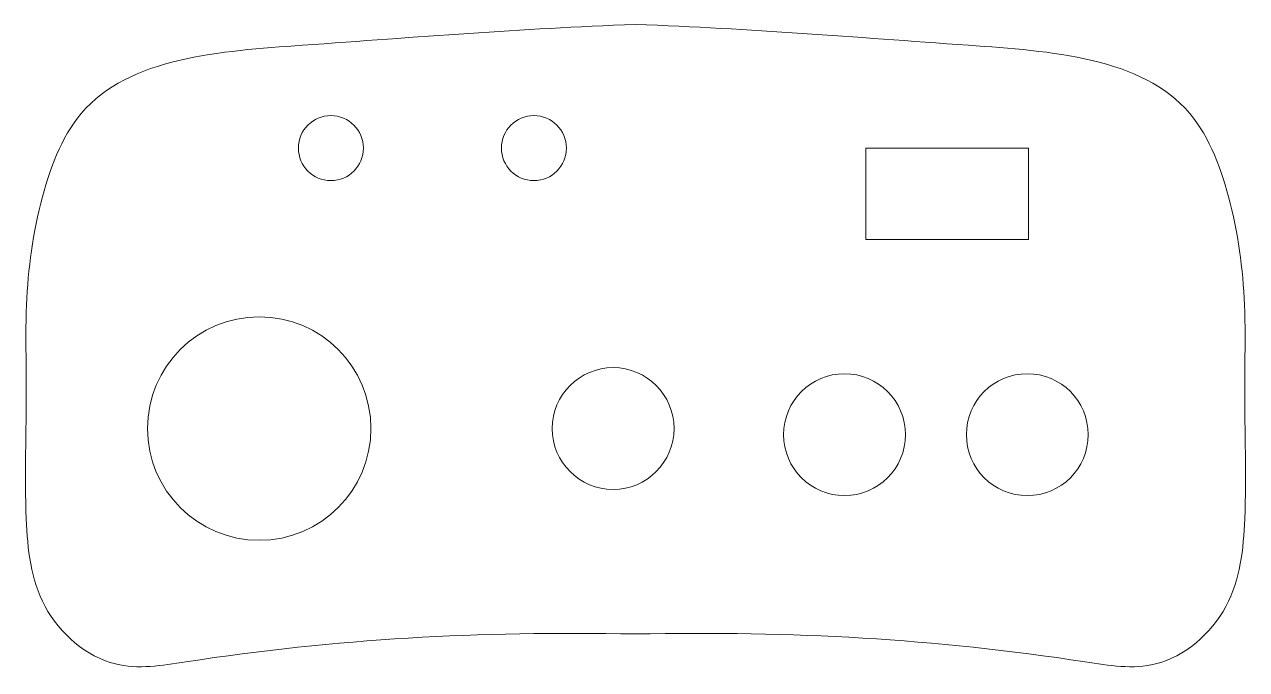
# Model space of a CAD drawing. Header units: millimetres. Extents: x -30.1 to 30.1, y -13.8 to 17.9.
import ezdxf

# ---------------------------------------------------------------- set-up
doc = ezdxf.new("R2010")
doc.units = ezdxf.units.MM

msp = doc.modelspace()

# ---------------------------------------------------------------- linework, layer by layer
at = {"color": 7, "linetype": 'Continuous', "lineweight": 15}
for p, q in [((19.35, 11.842), (11.35, 11.842)), ((11.35, 11.842), (11.35, 7.342)), ((19.35, 7.342), (19.35, 11.842)), ((11.35, 7.342), (19.35, 7.342))]:
    msp.add_line(p, q, dxfattribs=at)
for centre, radius in [((-15.002, 11.842), 1.6), ((-5.002, 11.842), 1.6), ((-18.528, -1.962), 5.5), ((-1.102, -1.962), 3), ((10.293, -2.262), 3), ((19.293, -2.262), 3)]:
    msp.add_circle(centre, radius, dxfattribs=at)
for points, knots in [([(0, 17.929), (-5.82, 17.71), (-13.903, 17.043), (-26.876, 16.196), (-29.55, 8.929), (-30.09, 4.336), (-29.941, -0.887), (-30.155, -5.702), (-29.637, -10.929), (-26.031, -14.082), (-15.72, -12.349), (-7.807, -11.939), (0, -12.071)], [0, 0, 0, 0, 0.19846, 0.336013, 0.394477, 0.45973, 0.505377, 0.582751, 0.635933, 0.690009, 0.731881, 1, 1, 1, 1]), ([(0, -12.071), (7.807, -11.939), (15.72, -12.349), (26.031, -14.082), (29.637, -10.929), (30.155, -5.702), (29.941, -0.887), (30.09, 4.336), (29.55, 8.929), (26.876, 16.196), (13.903, 17.043), (5.82, 17.71), (0, 17.929)], [0, 0, 0, 0, 0.268119, 0.309991, 0.364067, 0.417249, 0.494623, 0.54027, 0.605523, 0.663987, 0.80154, 1, 1, 1, 1])]:
    msp.add_open_spline(points, degree=3, knots=knots, dxfattribs=at)

doc.saveas('drawing.dxf')
